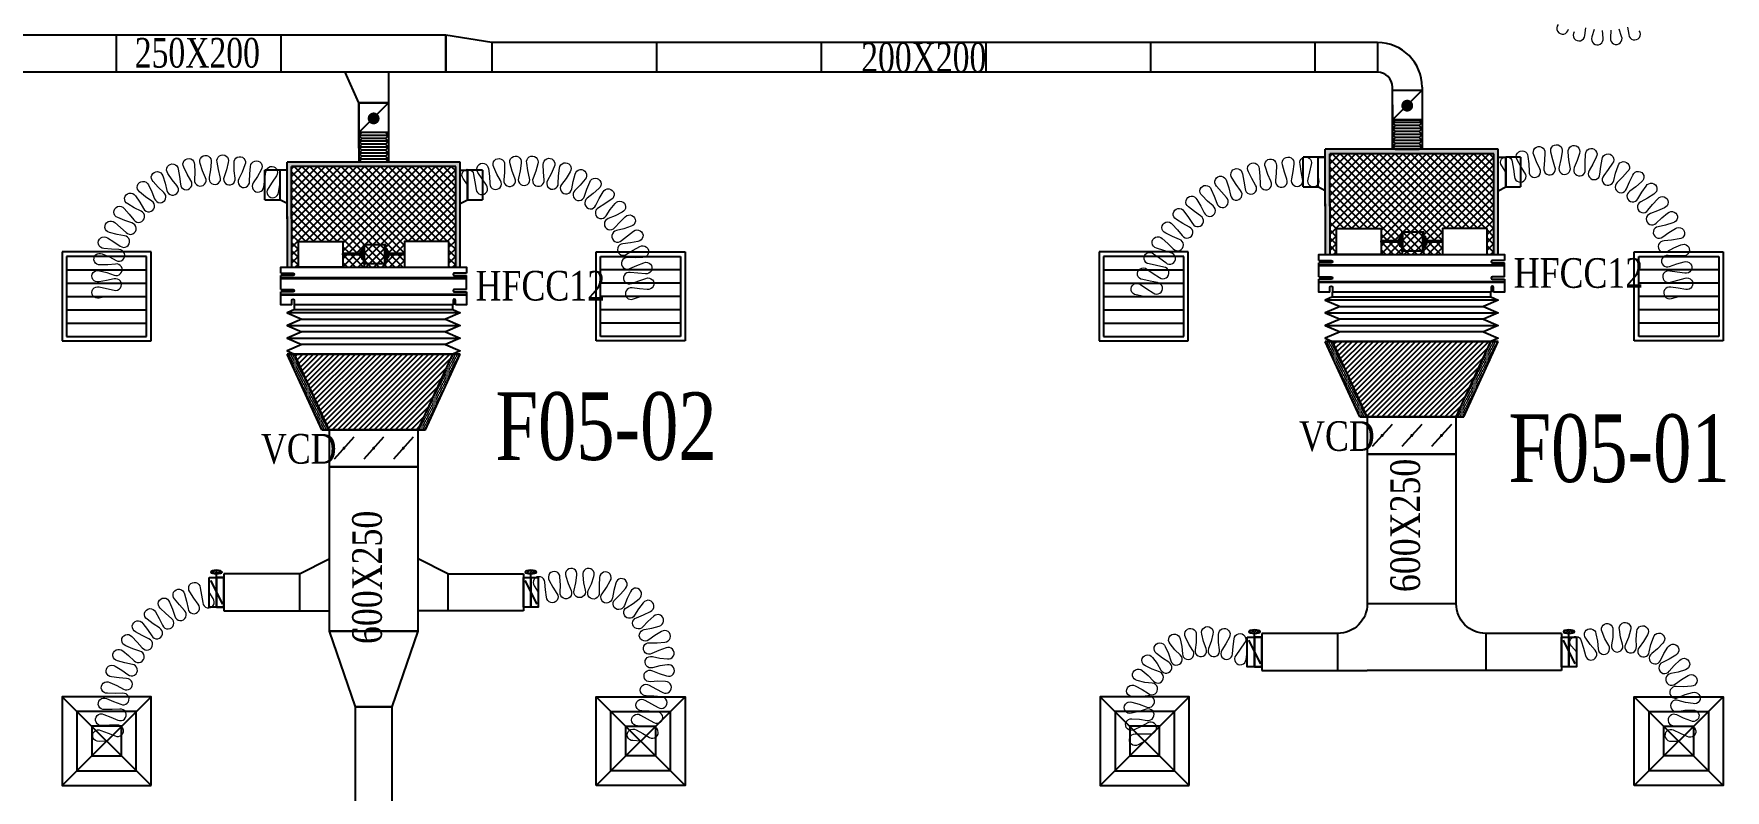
# Model space of a CAD drawing. Header units: metres. Extents: x 352651 to 1421851, y -87441 to -24441.
# Drawn here: x 755591 to 766995, y -72090 to -66988 of the extents above; entities that cross this region are included whole.
import ezdxf
from ezdxf.enums import TextEntityAlignment as Align

# ---------------------------------------------------------------- set-up
doc = ezdxf.new("R2010")
doc.units = ezdxf.units.M
doc.header["$LTSCALE"] = 300
doc.header["$MEASUREMENT"] = 0
for name, color, linetype in [('bat noi mem', 4, 'CONTINUOUS'), ('CUAGIO', 2, 'CONTINUOUS'), ('KT', 1, 'CONTINUOUS'), ('thiet bi', 11, 'CONTINUOUS')]:
    doc.layers.add(name, color=color, linetype=linetype)
doc.layers.add('noi mem', color=5, linetype='BATTING', lineweight=0)
doc.styles.add('PHU', font='vntimeh.shx', dxfattribs={"width": 0.8})
doc.styles.add('ROMANS', font='romans.shx', dxfattribs={"width": 0.75, "bigfont": 'romancvn.shx'})
doc.linetypes.add('BATTING', pattern='A,0.0001,-0.1,[134,ltypeshp.shx,S=0.1,R=0,X=-0.1,Y=0],-0.2,[134,ltypeshp.shx,S=0.1,R=180,X=0.1,Y=0],-0.1', length=0.4001)
pattern_1 = [(0, (296696.002, 216126.754), (6.25, -12.5), [0, -12.5])]
pattern_2 = [(0, (303695.673, 216212.526), (6.25, -12.5), [0, -12.5])]

# ---------------------------------------------------------------- blocks, each defined once
blk = doc.blocks.new('SAD')
at = {"layer": 'CUAGIO', "color": 8}
for p, q in [((-300, -300), (300, 300)), ((300, -300), (-300, 300))]:
    blk.add_line(p, q, dxfattribs=at)
at = {"layer": 'CUAGIO'}
blk.add_lwpolyline([(300, -300), (300, 300), (-300, 300), (-300, -300)], close=True, dxfattribs=at)
at = {"layer": 'CUAGIO', "color": 8}
for points in [[(200, -200), (200, 200), (-200, 200), (-200, -200)], [(100, -100), (100, 100), (-100, 100), (-100, -100)]]:
    blk.add_lwpolyline(points, close=True, dxfattribs=at)
blk = doc.blocks.new('SAG')
at = {"layer": 'CUAGIO'}
for p, q in [((-300, 300), (-300, -300)), ((300, 300), (-300, 300)), ((300, -300), (300, 300)), ((-300, -300), (300, -300))]:
    blk.add_line(p, q, dxfattribs=at)
at = {"layer": 'CUAGIO', "color": 8}
for p, q in [((-270, 270), (-270, -270)), ((270, 270), (-270, 270)), ((-180, -270), (-180, 270)), ((-90, -270), (-90, 270)), ((0, -270), (0, 270)), ((90, -270), (90, 270)), ((180, -270), (180, 270)), ((270, -270), (270, 270)), ((-270, -270), (270, -270))]:
    blk.add_line(p, q, dxfattribs=at)
blk = doc.blocks.new('1-van gio D200')
at = {"layer": 'CUAGIO'}
h = blk.add_hatch(dxfattribs=at)
h.set_pattern_fill('ANSI31', color=256, scale=100, style=0)
edge = h.paths.add_edge_path()
edge.add_ellipse((486127, -58494), major_axis=(-38.1, 0), ratio=0.310482, start_angle=0, end_angle=360, ccw=False)
for p, q in [((486127, -58257), (486127, -58494)), ((486167, -58437), (486087, -58277))]:
    blk.add_line(p, q, dxfattribs=at)
at = {"layer": 'CUAGIO', "const_width": 3}
for points in [[(486127, -58457), (486177, -58457), (486177, -58257), (486077, -58257), (486077, -58457), (486127, -58457)], [(486127, -58257), (486127, -58494)], [(486167, -58437), (486087, -58277)]]:
    blk.add_lwpolyline(points, dxfattribs=at)
at = {"layer": 'CUAGIO'}
blk.add_lwpolyline([(486177, -58457), (486077, -58457), (486077, -58257), (486177, -58257)], close=True, dxfattribs=at)
at = {"layer": 'CUAGIO', "const_width": 5.35}
blk.add_lwpolyline([(486131, -58357, -1), (486123, -58357, -1)], format="xyb", close=True, dxfattribs=at)
at = {"layer": 'CUAGIO', "extrusion": (0, 0, -1)}
blk.add_ellipse((486127, -58494), major_axis=(-38.1, 0), ratio=0.310482, start_param=-1.570796, end_param=4.712389, dxfattribs=at)
blk = doc.blocks.new('bac noi mem')
at = {"layer": 'bat noi mem'}
for p, q in [((493887, -64673), (493867, -64693)), ((494067, -64693), (493867, -64693)), ((493867, -64693), (493887, -64713)), ((493887, -64713), (493867, -64733)), ((494067, -64733), (493867, -64733)), ((493867, -64733), (493887, -64753)), ((493887, -64753), (493867, -64773)), ((494067, -64773), (493867, -64773)), ((493867, -64773), (493887, -64793)), ((494047, -64673), (493887, -64673)), ((494047, -64713), (493887, -64713)), ((494047, -64753), (493887, -64753)), ((494047, -64673), (494067, -64693)), ((494067, -64693), (494047, -64713)), ((494047, -64713), (494067, -64733)), ((494067, -64733), (494047, -64753)), ((494047, -64753), (494067, -64773)), ((494067, -64773), (494047, -64793)), ((493887, -64793), (493867, -64813)), ((494067, -64813), (493867, -64813)), ((493867, -64813), (493887, -64833)), ((493887, -64833), (493867, -64853)), ((494067, -64853), (493867, -64853)), ((493867, -64853), (493887, -64873)), ((494047, -64793), (493887, -64793)), ((494047, -64833), (493887, -64833)), ((494047, -64873), (493887, -64873)), ((494047, -64793), (494067, -64813)), ((494067, -64813), (494047, -64833)), ((494047, -64833), (494067, -64853)), ((494067, -64853), (494047, -64873))]:
    blk.add_line(p, q, dxfattribs=at)

msp = doc.modelspace()

# ---------------------------------------------------------------- hatches: boundary and pattern name
at = {"layer": 'CUAGIO'}
h = msp.add_hatch(dxfattribs=at)
h.set_pattern_fill('DOTS', color=256, scale=200, style=0)
h.set_pattern_definition([(0, (-77057.792, -7788.419), (6.25, -12.5), [0, -12.5])])
h.paths.add_polyline_path([(758466, -68562.9), (758436, -68562.9), (758436, -67882.9), (757329, -67882.9), (757329, -68235.6), (757329, -68562.9), (757299, -68562.9), (757299, -68220.6), (757299, -67852.9), (758466, -67852.9)])
h = msp.add_hatch(dxfattribs=at)
h.set_pattern_fill('DOTS', color=256, scale=200, style=0)
h.set_pattern_definition([(0, (-70058.12, -7702.647), (6.25, -12.5), [0, -12.5])])
h.paths.add_polyline_path([(765465.6, -68477.1), (765435.6, -68477.1), (765435.6, -67797.1), (764328.6, -67797.1), (764328.6, -68149.8), (764328.6, -68477.1), (764298.6, -68477.1), (764298.6, -68134.8), (764298.6, -67767.1), (765465.6, -67767.1)])
at = {"layer": 'CUAGIO', "ltscale": 1.5}
h = msp.add_hatch(dxfattribs=at)
h.set_pattern_fill('ANSI37', color=9, scale=300, angle=360, style=0)
h.set_pattern_definition([(45, (92999.672, 85.772), (-26.5165043, 26.5165043), []), (135, (92999.672, 85.772), (-26.5165043, -26.5165043), [])])
h.paths.add_polyline_path([(764328.6, -67797.1), (764328.6, -68149.8), (764328.6, -68477.1), (764374.7, -68477.1), (764374.7, -68302.1), (764674.7, -68302.1), (764674.7, -68385.1), (764794.3, -68385.1), (764794.3, -68369.4), (764804.9, -68369.4), (764804.9, -68409.8), (764794.3, -68409.8), (764794.3, -68394.2), (764674.7, -68394.2), (764674.7, -68477.1), (764818, -68477.1), (764818, -68455, -0.3246808), (764814.8, -68452.7, 0.7258824), (764821.2, -68452.7), (764821.2, -68450.5, -0.5097979), (764818, -68455), (764818, -68477.1), (765089.6, -68477.1), (765089.6, -68394.2), (764984.3, -68394.2), (764984.3, -68409.8), (764973.8, -68409.8), (764973.8, -68369.4), (764984.3, -68369.4), (764984.3, -68385.1), (765089.6, -68385.1), (765089.6, -68302.1), (765389.6, -68302.1), (765389.6, -68477.1), (765435.6, -68477.1), (765435.6, -67797.1)])
h.paths.add_polyline_path([(764957.4, -68326.6), (764957.4, -68452.7, 0.3246808), (764960.7, -68455, -0.5097977), (764957.4, -68450.5), (764957.4, -68328.7, -1.0000004), (764963.9, -68326.6, 0.7258824)], flags=16)
h = msp.add_hatch(dxfattribs=at)
h.set_pattern_fill('ANSI37', color=9, scale=300, angle=360, style=0)
h.set_pattern_definition([(45, (86000, 0), (-26.5165043, 26.5165043), []), (135, (86000, 0), (-26.5165043, -26.5165043), [])])
h.paths.add_polyline_path([(757329, -67882.9), (757329, -68235.6), (757329, -68562.9), (757375, -68562.9), (757375, -68387.9), (757675, -68387.9), (757675, -68470.8), (757794.7, -68470.8), (757794.7, -68455.2), (757805.2, -68455.2), (757805.2, -68495.6), (757794.7, -68495.6), (757794.7, -68479.9), (757675, -68479.9), (757675, -68562.9), (757818.3, -68562.9), (757818.3, -68540.8, -0.3246808), (757815.1, -68538.4, 0.7258824), (757821.6, -68538.4), (757821.6, -68536.3, -0.5097979), (757818.3, -68540.8), (757818.3, -68562.9), (758089.9, -68562.9), (758089.9, -68479.9), (757984.7, -68479.9), (757984.7, -68495.6), (757974.1, -68495.6), (757974.1, -68455.2), (757984.7, -68455.2), (757984.7, -68470.8), (758089.9, -68470.8), (758089.9, -68387.9), (758389.9, -68387.9), (758389.9, -68562.9), (758436, -68562.9), (758436, -67882.9)])
h.paths.add_polyline_path([(757957.8, -68412.3), (757957.8, -68538.4, 0.3246808), (757961, -68540.8, -0.5097977), (757957.8, -68536.3), (757957.8, -68414.4, -1.0000004), (757964.2, -68412.3, 0.7258824)], flags=16)
at = {"layer": 'CUAGIO'}
h = msp.add_hatch(dxfattribs=at)
h.set_pattern_fill('DOTS', color=256, scale=200, style=0)
h.set_pattern_definition(pattern_2)
h.paths.add_polyline_path([(764348.6, -69062.6), (764298.6, -69062.6), (764532.1, -69572.6), (764582.1, -69572.6)])
h = msp.add_hatch(dxfattribs=at)
h.set_pattern_fill('ANSI31', color=256, scale=200, style=0)
h.set_pattern_definition([(45, (-92358.12, -88159.012), (-17.6776695, 17.6776695), [])])
h.paths.add_polyline_path([(765182.1, -69572.6), (764582.1, -69572.6), (764348.6, -69062.6), (765415.6, -69062.6)])
h = msp.add_hatch(dxfattribs=at)
h.set_pattern_fill('DOTS', color=256, scale=200, style=0)
h.set_pattern_definition(pattern_2)
h.paths.add_polyline_path([(765182.1, -69572.6), (765232.1, -69572.6), (765465.6, -69062.6), (765415.6, -69062.6)])
h = msp.add_hatch(dxfattribs=at)
h.set_pattern_fill('DOTS', color=256, scale=200, style=0)
h.set_pattern_definition(pattern_1)
h.paths.add_polyline_path([(757349, -69148.4), (757299, -69148.4), (757532.5, -69658.4), (757582.5, -69658.4)])
h = msp.add_hatch(dxfattribs=at)
h.set_pattern_fill('ANSI31', color=256, scale=200, style=0)
h.set_pattern_definition([(45, (-92357.792, -88414.807), (-17.6776695, 17.6776695), [])])
h.paths.add_polyline_path([(758182.5, -69658.4), (757582.5, -69658.4), (757349, -69148.4), (758416, -69148.4)])
h = msp.add_hatch(dxfattribs=at)
h.set_pattern_fill('DOTS', color=256, scale=200, style=0)
h.set_pattern_definition(pattern_1)
h.paths.add_polyline_path([(758182.5, -69658.4), (758232.5, -69658.4), (758466, -69148.4), (758416, -69148.4)])

# ---------------------------------------------------------------- linework, layer by layer
at = {"layer": 'bat noi mem'}
for p, q in [((758466, -68869.8), (757299, -68869.8)), ((765465.6, -68784), (764298.6, -68784)), ((764298.6, -68869.8), (765465.6, -68869.8)), ((764398.6, -68826.9), (765365.6, -68826.9)), ((757299, -68955.5), (758466, -68955.5)), ((757399, -68912.7), (758366, -68912.7)), ((764298.6, -68955.5), (765465.6, -68955.5)), ((765365.6, -68912.6), (764398.6, -68912.6)), ((757299, -69041.2), (758466, -69041.2)), ((758366, -68998.4), (757399, -68998.4)), ((758366, -69084.1), (757399, -69084.1)), ((764348.6, -69062.6), (765415.6, -69062.6)), ((765415.6, -69062.6), (764348.6, -69062.6)), ((765365.6, -68998.3), (764398.6, -68998.3)), ((757349, -69148.4), (758416, -69148.4)), ((758416, -69148.4), (757349, -69148.4))]:
    msp.add_line(p, q, dxfattribs=at)
for points in [[(764348.6, -68762.6), (764298.6, -68784), (764398.6, -68826.9), (764298.6, -68869.8), (764398.6, -68912.6), (764298.6, -68955.5), (764398.6, -68998.3), (764298.6, -69041.2), (764348.6, -69062.6)], [(765415.6, -68762.6), (765465.6, -68784), (765365.6, -68826.9), (765465.6, -68869.8), (765365.6, -68912.6), (765465.6, -68955.5), (765365.6, -68998.3), (765465.6, -69041.2), (765415.6, -69062.6)], [(757349, -68848.4), (757299, -68869.8), (757399, -68912.7), (757299, -68955.5), (757399, -68998.4), (757299, -69041.2), (757399, -69084.1), (757299, -69127), (757349, -69148.4)], [(758416, -68848.4), (758466, -68869.8), (758366, -68912.7), (758466, -68955.5), (758366, -68998.4), (758466, -69041.2), (758366, -69084.1), (758466, -69127), (758416, -69148.4)]]:
    msp.add_lwpolyline(points, dxfattribs=at)
at = {"layer": 'CUAGIO'}
for p, q in [((758369.6, -66997.2), (753929.6, -66997.2)), ((758369.6, -66997.2), (758369.6, -67247.2)), ((758679.6, -67047.2), (758369.6, -66997.2)), ((764651.5, -67047.2), (758679.6, -67047.2)), ((758679.6, -67047.2), (758679.6, -67247.2)), ((759789.6, -67047.2), (759789.6, -67247.2)), ((760899.6, -67047.2), (760899.6, -67247.2)), ((762009.5, -67047.2), (762009.5, -67247.2)), ((763119.5, -67047.2), (763119.5, -67247.2)), ((764229.5, -67047.2), (764229.5, -67247.2)), ((764651.5, -67047.2), (764651.5, -67247.2)), ((764651.5, -67247.2), (753729.7, -67247.2)), ((764651.5, -67247.2), (756115.4, -67247.2)), ((757782.5, -67452.9), (757689.8, -67247.2)), ((757982.5, -67247.2), (757982.5, -67564.3)), ((764751.5, -67567.1), (764751.5, -67347.2)), ((764751.5, -67367.2), (764951.5, -67367.2)), ((764751.5, -67567.1), (764951.5, -67367.2)), ((764951.5, -67347.2), (764951.5, -67767.1)), ((757982.5, -67452.9), (757782.5, -67452.9)), ((757782.5, -67652.9), (757982.5, -67452.9)), ((757782.5, -67759.9), (757782.5, -67452.9)), ((757782.5, -67452.9), (757982.5, -67452.9)), ((757982.5, -67441.9), (757982.5, -67652.9)), ((757982.5, -67445.7), (757982.5, -67759.9)), ((764751.5, -67731.8), (764751.5, -67520.8)), ((764951.5, -67567.1), (764751.5, -67567.1)), ((764951.5, -67520.8), (764951.5, -67731.8)), ((757982.5, -67652.9), (757782.5, -67652.9)), ((757299, -68235.6), (757299, -67852.9)), ((764148.9, -68021), (764148.9, -67821)), ((764248.6, -67821), (764148.9, -67821)), ((764248.6, -67821), (764248.6, -68021)), ((764248.6, -67821), (764248.6, -68021)), ((764298.6, -68149.8), (764298.6, -67767.1)), ((764328.6, -68149.8), (764328.6, -67797.1)), ((765515.6, -68021), (765515.6, -67821)), ((765515.6, -67821), (765515.6, -68021)), ((765515.6, -68021), (765515.6, -67821)), ((765615.3, -67821), (765615.3, -68021)), ((757149.3, -68106.8), (757149.3, -67906.8)), ((757249, -67906.8), (757149.3, -67906.8)), ((757249, -67906.8), (757249, -68106.8)), ((757249, -67906.8), (757249, -68106.8)), ((757249, -67906.8), (757249, -68106.8)), ((757329, -68235.6), (757329, -67882.9)), ((758516, -68106.8), (758516, -67906.8)), ((758516, -67906.8), (758516, -68106.8)), ((758516, -68106.8), (758516, -67906.8)), ((758615.7, -67906.8), (758615.7, -68106.8)), ((765515.6, -68021), (765615.3, -68021)), ((758516, -68106.8), (758615.7, -68106.8)), ((764298.6, -68134.8), (764298.6, -68477.1)), ((764328.6, -68134.8), (764328.6, -68477.1)), ((757299, -68220.6), (757299, -68562.9)), ((757329, -68220.6), (757329, -68562.9)), ((765465.6, -69062.6), (764298.6, -69062.6)), ((764532.1, -69572.6), (764298.6, -69062.6)), ((764298.6, -69062.6), (765465.6, -69062.6)), ((764348.6, -69062.6), (765415.6, -69062.6)), ((765415.6, -69062.6), (764348.6, -69062.6)), ((764582.1, -69572.6), (764348.6, -69062.6)), ((765182.1, -69572.6), (765415.6, -69062.6)), ((765232.1, -69572.6), (765465.6, -69062.6)), ((758466, -69148.4), (757299, -69148.4)), ((757532.5, -69658.4), (757299, -69148.4)), ((757299, -69148.4), (758466, -69148.4)), ((757349, -69148.4), (758416, -69148.4)), ((758416, -69148.4), (757349, -69148.4)), ((757582.5, -69658.4), (757349, -69148.4)), ((758182.5, -69658.4), (758416, -69148.4)), ((758232.5, -69658.4), (758466, -69148.4)), ((757582.5, -69658.4), (757532.5, -69658.4)), ((757532.5, -69658.4), (758232.5, -69658.4)), ((757582.5, -69658.4), (757532.5, -69658.4)), ((758182.5, -69658.4), (758232.5, -69658.4)), ((758182.5, -69658.4), (758232.5, -69658.4)), ((764582.1, -69572.6), (764532.1, -69572.6)), ((764532.1, -69572.6), (765232.1, -69572.6)), ((764582.1, -69572.6), (764532.1, -69572.6)), ((764749.1, -69623.3), (764615.2, -69771.9)), ((764949.1, -69623.3), (764815.2, -69771.9)), ((765149.1, -69623.3), (765015.2, -69771.9)), ((765182.1, -69572.6), (765232.1, -69572.6)), ((765182.1, -69572.6), (765232.1, -69572.6)), ((757749.4, -69709.1), (757615.5, -69857.7)), ((757949.4, -69709.1), (757815.5, -69857.7)), ((758149.4, -69709.1), (758015.5, -69857.7)), ((765182.1, -69822.6), (764582.1, -69822.6)), ((758182.5, -69908.4), (757582.5, -69908.4)), ((757382.5, -70630.3), (757582.5, -70530.3)), ((758382.5, -70630.3), (758182.5, -70530.3)), ((757382.5, -70630.3), (756872.5, -70630.3)), ((756872.5, -70630.3), (756872.5, -70880.3)), ((757382.5, -70630.3), (757382.5, -70880.3)), ((758382.5, -70630.3), (758892.5, -70630.3)), ((758382.5, -70630.3), (758382.5, -70880.3)), ((758892.5, -70630.3), (758892.5, -70880.3)), ((756872.5, -70880.3), (757582.5, -70880.3)), ((758892.5, -70880.3), (758182.5, -70880.3)), ((765182.1, -70832.6), (764582.1, -70832.6)), ((763872.1, -71032.6), (763872.1, -71282.6)), ((764382.1, -71032.6), (764382.1, -71282.6)), ((765382.1, -71032.6), (765382.1, -71282.6)), ((765892.1, -71032.6), (765892.1, -71282.6)), ((763872.1, -71282.6), (764582.1, -71282.6)), ((765892.1, -71282.6), (764582.1, -71282.6))]:
    msp.add_line(p, q, dxfattribs=at)
at = {"layer": 'CUAGIO', "color": 2}
for p, q in [((756149.6, -67247.2), (756149.6, -66997.2)), ((757259.6, -67247.2), (757259.6, -66997.2)), ((758369.6, -67247.2), (758369.6, -66997.2)), ((757782.5, -67452.9), (757782.5, -67852.9)), ((757982.5, -67425.7), (757982.5, -67852.9)), ((764751.5, -67467.2), (764751.5, -67767.1)), ((764951.5, -67467.2), (764951.5, -67767.1)), ((758466, -67852.9), (757299, -67852.9)), ((758466, -68562.9), (758466, -67852.9)), ((765465.6, -67767.1), (764298.6, -67767.1)), ((765435.6, -67797.1), (764328.6, -67797.1)), ((765435.6, -68477.1), (765435.6, -67797.1)), ((765465.6, -68477.1), (765465.6, -67767.1)), ((758436, -67882.9), (757329, -67882.9)), ((758436, -68562.9), (758436, -67882.9))]:
    msp.add_line(p, q, dxfattribs=at)
at = {"layer": 'CUAGIO'}
for points, const_width in [([(764831.5, -67472.6, -1), (764871.5, -67472.6, -1)], 40), ([(757862.5, -67558.4, -1), (757902.5, -67558.4, -1)], 40), ([(757677.5, -69783.4, -1), (757687.5, -69783.4, -1)], 10), ([(757877.5, -69783.4, -1), (757887.5, -69783.4, -1)], 10), ([(758077.5, -69783.4, -1), (758087.5, -69783.4, -1)], 10), ([(764677.1, -69697.6, -1), (764687.1, -69697.6, -1)], 10), ([(764877.1, -69697.6, -1), (764887.1, -69697.6, -1)], 10), ([(765077.1, -69697.6, -1), (765087.1, -69697.6, -1)], 10)]:
    msp.add_lwpolyline(points, format="xyb", close=True, dxfattribs=dict(at, const_width=const_width))
for points in [[(764951.5, -67767.1), (764751.5, -67767.1), (764751.5, -67567.1), (764951.5, -67567.1)], [(757582.5, -69908.4), (758182.5, -69908.4), (758182.5, -69658.4), (757582.5, -69658.4)], [(764582.1, -69822.6), (765182.1, -69822.6), (765182.1, -69572.6), (764582.1, -69572.6)], [(756872.5, -70655.3), (756822.5, -70655.3), (756822.5, -70855.3), (756872.5, -70855.3)], [(758892.5, -70655.3), (758942.5, -70655.3), (758942.5, -70855.3), (758892.5, -70855.3)], [(758182.5, -71018.4), (757582.5, -71018.4), (757757.5, -71528.4), (758007.5, -71528.4)], [(763872.1, -71057.6), (763822.1, -71057.6), (763822.1, -71257.6), (763872.1, -71257.6)], [(765892.1, -71057.6), (765942.1, -71057.6), (765942.1, -71257.6), (765892.1, -71257.6)], [(757757.5, -71528.4), (757757.5, -72638.4), (758007.5, -72638.4), (758007.5, -71528.4)]]:
    msp.add_lwpolyline(points, close=True, dxfattribs=at)
for points in [[(764298.6, -67821), (764248.6, -67821)], [(764248.6, -67821), (764298.6, -67821)], [(765465.6, -67821), (765515.6, -67821)], [(765465.6, -67821), (765515.6, -67821)], [(765615.3, -67821), (765515.6, -67821)], [(757299, -67906.8), (757249, -67906.8)], [(758466, -67906.8), (758516, -67906.8)], [(758466, -67906.8), (758516, -67906.8)], [(758615.7, -67906.8), (758516, -67906.8)], [(764148.9, -68021), (764248.6, -68021)], [(764298.6, -68046.3), (764248.6, -68021)], [(765465.6, -68046.3), (765515.6, -68021)], [(757149.3, -68106.8), (757249, -68106.8)], [(757299, -68132), (757249, -68106.8)], [(758466, -68132), (758516, -68106.8)]]:
    msp.add_lwpolyline(points, dxfattribs=at)
at = {"layer": 'CUAGIO', "color": 2}
msp.add_lwpolyline([(765892.1, -71032.6), (765382.1, -71032.6, -0.4142136), (765182.1, -70832.6), (765182.1, -69822.6), (764582.1, -69822.6), (764582.1, -70832.6, -0.4142136), (764382.1, -71032.6), (763872.1, -71032.6)], format="xyb", dxfattribs=at)
msp.add_lwpolyline([(757582.5, -71018.4), (758182.5, -71018.4), (758182.5, -69908.4), (757582.5, -69908.4)], close=True, dxfattribs=at)
at = {"layer": 'CUAGIO'}
for radius in [300, 100]:
    msp.add_arc((764651.5, -67347.2), radius, 0, 90, dxfattribs=at)
at = {"layer": 'noi mem', "linetype": 'ByBlock', "ltscale": 1.5}
for points in [[(765869.5, -66925.7, 1.3333333), (765938.1, -66956)], [(765977.1, -66974.5, 1.3333333), (766048.2, -66998.4), (766055.8, -66947.3)], [(766111.3, -66959.2), (766097.3, -67008.9, 1.3333333), (766172, -67016.1), (766167.8, -66964.6)], [(766224.5, -66963.6), (766222.2, -67015.2, 1.3333333), (766296.5, -67005.3), (766280.8, -66956.1)], [(766335.8, -66942.3), (766345.2, -66993, 1.3333333), (766415.4, -66966.6)], [(765515.6, -67921), (765488.6, -67877.8, -1.3333333), (765558.8, -67851.4), (765567, -67901.7), (765575.1, -67952.1, 1.3333333), (765645.3, -67925.8), (765618.4, -67882.5), (765593.3, -67837.6, -1.3333333), (765664.7, -67814.5), (765670.6, -67865.7), (765672.7, -67916.1, 1.3333333), (765745.5, -67898.1), (765723.9, -67852.5), (765705.3, -67804.5, -1.3333333), (765779.2, -67791.6), (765777.9, -67843.1), (765773, -67893.4, 1.3333333), (765847.6, -67885.7), (765832.5, -67837.4), (765820.7, -67787.3, -1.3333333), (765895.7, -67784.8), (765887.3, -67835.6), (765875.4, -67884.7, 1.3333333), (765950.4, -67887.5), (765942.1, -67837.6), (765937.5, -67786.4, -1.3333333), (766012.1, -67794.3), (765996.7, -67843.5), (765978.1, -67890.5, 1.3333333), (766051.9, -67903.6), (766050.7, -67853.1), (766053.2, -67801.7, -1.3333333), (766126, -67819.9), (766103.9, -67866.4), (766079, -67910.4, 1.3333333), (766150.3, -67933.7), (766156.1, -67883.5), (766165.7, -67832.9, -1.3333333), (766235.2, -67861.1), (766206.9, -67904.1), (766176.1, -67944.2, 1.3333333), (766243.4, -67977.1), (766256.2, -67928.2), (766272.8, -67879.5, -1.3333333), (766337.7, -67917.1), (766303.6, -67955.7), (766267.6, -67991.1, 1.3333333), (766329.7, -68033.1), (766349.1, -67986.5), (766372.3, -67940.5, -1.3333333), (766431.3, -67986.8), (766392.3, -68020.3), (766351.6, -68050.3, 1.3333333), (766407.3, -68100.6), (766433, -68057.1), (766462.4, -68014.8, -1.3333333), (766514.4, -68068.8), (766471.1, -68096.6), (766426.6, -68120.6, 1.3333333), (766474.8, -68178.1), (766506.3, -68138.6), (766541.2, -68100.9, -1.3333333), (766585.3, -68161.6), (766538.5, -68183), (766491.1, -68200.7, 1.3333333), (766530.8, -68264.3), (766567.5, -68229.6), (766607.4, -68197.1, -1.3333333), (766642.5, -68263.3), (766593.2, -68278.1), (766543.9, -68289, 1.3333333), (766574.3, -68357.5), (766615.5, -68328.2), (766659.5, -68301.5, -1.3333333), (766685.1, -68372), (766634.2, -68379.8), (766583.8, -68383.7, 1.3333333), (766604.4, -68455.8), (766649.3, -68432.5), (766696.6, -68412.2, -1.3333333), (766712.1, -68485.6), (766660.6, -68486.2), (766610.2, -68483.1, 1.3333333), (766620.6, -68557.4), (766668.2, -68540.5), (766717.7, -68526.8, -1.3333333), (766723.2, -68601.6), (766672.3, -68595.2), (766621.8, -68588.2, 1.3333333), (766626.3, -68663.1), (766675.6, -68650), (766724.9, -68637, -1.3333333), (766729.4, -68711.8), (766678.9, -68704.8), (766628.3, -68697.7, 1.3333333), (766632.8, -68772.6), (766682.1, -68759.6)], [(756082.1, -68759.6), (756032.1, -68770.3, -1.3333333), (756032.1, -68695.3), (756082.1, -68706), (756132.1, -68716.8, 1.3333333), (756132.2, -68641.8), (756082.2, -68652.4), (756031.3, -68660.9, -1.3333333), (756034.6, -68586), (756084.6, -68598.9), (756132.5, -68615.3, 1.3333333), (756141.2, -68540.8), (756090.8, -68545.8), (756039.2, -68546.9, -1.3333333), (756053.1, -68473.2), (756100.7, -68493.1), (756145.9, -68516.1, 1.3333333), (756165, -68443.6), (756114.3, -68441.3), (756063.1, -68435.2, -1.3333333), (756087.3, -68364.2), (756131.6, -68390.7), (756173.1, -68419.8, 1.3333333), (756202.2, -68350.7), (756152.4, -68341.3), (756102.6, -68328, -1.3333333), (756136.5, -68261.1), (756176.7, -68293.6), (756213.6, -68328.3, 1.3333333), (756252.2, -68264), (756204.2, -68247.7), (756156.8, -68227.5, -1.3333333), (756199.8, -68166.1), (756235, -68203.8), (756266.7, -68243.4, 1.3333333), (756314, -68185.2), (756268.8, -68162.3), (756224.6, -68135.6, -1.3333333), (756276, -68080.9), (756305.4, -68123.2), (756331.2, -68166.9, 1.3333333), (756386.2, -68116), (756344.7, -68086.9), (756304.8, -68054.2, -1.3333333), (756363.4, -68007.3), (756386.5, -68053.4), (756405.9, -68100.2, 1.3333333), (756467.6, -68057.6), (756430.6, -68022.9), (756395.7, -67985, -1.3333333), (756460.3, -67946.8), (756476.7, -67995.7), (756489.2, -68044.8, 1.3333333), (756556.3, -68011.3), (756524.6, -67971.8), (756495.4, -67929.2, -1.3333333), (756564.7, -67900.6), (756574.1, -67951.3), (756579.6, -68001.7, 1.3333333), (756650.7, -67978), (756624.9, -67934.4), (756602, -67888.2, -1.3333333), (756674.7, -67869.6), (756676.8, -67921.2), (756675.1, -67971.8, 1.3333333), (756748.9, -67958.4), (756729.5, -67911.6), (756713.4, -67862.6, -1.3333333), (756787.9, -67854.5), (756782.7, -67905.8), (756773.9, -67955.7, 1.3333333), (756848.8, -67952.9), (756836.2, -67903.8), (756827.2, -67853, -1.3333333), (756902.2, -67855.5), (756889.8, -67905.6), (756874, -67953.7, 1.3333333), (756948.5, -67961.5), (756943, -67911.2), (756941.3, -67859.6, -1.3333333), (757015.1, -67872.6), (756995.8, -67920.5), (756973.3, -67965.9, 1.3333333), (757046, -67984.2), (757047.7, -67933.5), (757053.2, -67882.2, -1.3333333), (757124.5, -67905.6), (757098.6, -67950.2), (757071, -67993.2, 1.3333333), (757141.2, -68019.6), (757148.7, -67969), (757156.3, -67918.5, -1.3333333), (757226.5, -67944.9), (757198.8, -67987.9), (757171.2, -68030.9, 1.3333333), (757241.4, -68057.4), (757249, -68006.8)], [(758516, -68006.8), (758486.6, -67964.8, -1.3333333), (758555.9, -67936.2), (758564.7, -67986.7), (758573.5, -68037.2, 1.3333333), (758642.8, -68008.6), (758613.4, -67966.6), (758585.7, -67923, -1.3333333), (758656.1, -67897.3), (758662.9, -67948.5), (758666, -67999.2, 1.3333333), (758738, -67978.4), (758713.6, -67933.9), (758692, -67886.9, -1.3333333), (758765.4, -67871.1), (758765.1, -67922.8), (758761.1, -67973.4, 1.3333333), (758835.4, -67962.7), (758817.3, -67915.3), (758802.4, -67865.8, -1.3333333), (758877.2, -67860.2), (758869.8, -67911.3), (758859, -67960.9, 1.3333333), (758934, -67960.5), (758922.5, -67911), (758914.6, -67860, -1.3333333), (758989.4, -67864.7), (758975.1, -67914.3), (758957.6, -67962, 1.3333333), (759031.9, -67971.9), (759027.4, -67921.3), (759026.5, -67869.6, -1.3333333), (759100, -67884.6), (759079, -67931.8), (759055.1, -67976.6, 1.3333333), (759127.4, -67996.5), (759129.8, -67945.8), (759136.1, -67894.5, -1.3333333), (759206.8, -67919.4), (759179.5, -67963.3), (759149.7, -68004.4, 1.3333333), (759218.6, -68034.1), (759227.9, -67984.2), (759241.1, -67934.2, -1.3333333), (759307.8, -67968.6), (759274.8, -68008.3), (759239.6, -68044.9, 1.3333333), (759303.7, -68083.8), (759319.9, -68035.6), (759339.8, -67988, -1.3333333), (759401.1, -68031.2), (759362.9, -68066), (759323, -68097.4, 1.3333333), (759381.2, -68144.7), (759403.8, -68099.2), (759430.1, -68054.8, -1.3333333), (759484.9, -68105.9), (759442.4, -68135.2), (759398.5, -68160.9, 1.3333333), (759449.7, -68215.7), (759478.3, -68173.7), (759510.5, -68133.3, -1.3333333), (759557.7, -68191.5), (759511.5, -68214.7), (759464.6, -68234.1, 1.3333333), (759507.7, -68295.4), (759541.9, -68257.8), (759579.2, -68222.1, -1.3333333), (759618.1, -68286.3), (759569.1, -68302.9), (759520, -68315.6, 1.3333333), (759554.3, -68382.3), (759593.3, -68349.7), (759635.2, -68319.5, -1.3333333), (759664.8, -68388.4), (759614.1, -68398.1), (759563.7, -68404, 1.3333333), (759588.5, -68474.8), (759631.6, -68447.9), (759677.2, -68423.7, -1.3333333), (759697.2, -68496), (759645.6, -68498.7), (759594.8, -68497.6, 1.3333333), (759609.7, -68571.1), (759656, -68550.3), (759704.4, -68532.5, -1.3333333), (759714.5, -68606.8), (759663.1, -68602.6), (759612.2, -68597.5, 1.3333333), (759621.2, -68672), (759669.5, -68654.9), (759717.8, -68637.8, -1.3333333), (759726.8, -68712.3), (759675.8, -68707.2), (759624.8, -68702.2, 1.3333333), (759633.8, -68776.6), (759682.1, -68759.6)], [(763074.6, -68759.6), (763024.8, -68749.1, -1.3333333), (763053.5, -68679.8), (763096.1, -68707.6), (763138.7, -68735.4, 1.3333333), (763167.3, -68666.1), (763117.6, -68655.7), (763067.8, -68645.3, -1.3333333), (763096.4, -68575.9), (763139, -68603.7), (763181.6, -68631.5, 1.3333333), (763210.3, -68562.2), (763160.5, -68551.8), (763110.7, -68539.7, -1.3333333), (763141.4, -68471.3), (763183.5, -68500.5), (763223.3, -68531.6, 1.3333333), (763257.7, -68465), (763209.3, -68450.6), (763161.1, -68433.2, -1.3333333), (763199.1, -68368.5), (763237.8, -68402.1), (763274, -68437.4, 1.3333333), (763315.4, -68374.9), (763268.9, -68355.3), (763222.8, -68332.7, -1.3333333), (763267.6, -68272.6), (763302.4, -68310.2), (763334.5, -68349.2, 1.3333333), (763382.6, -68291.6), (763338.4, -68267), (763295.1, -68239.6, -1.3333333), (763346.2, -68184.7), (763376.7, -68225.9), (763404.4, -68268.1, 1.3333333), (763458.3, -68216), (763417.1, -68186.8), (763377.1, -68154.9, -1.3333333), (763433.8, -68105.8), (763459.7, -68150.1), (763482.6, -68195.1, 1.3333333), (763541.9, -68149.2), (763504.1, -68115.7), (763467.8, -68079.6, -1.3333333), (763529.5, -68037), (763550.4, -68083.8), (763568.3, -68131, 1.3333333), (763632.2, -68091.9), (763598.3, -68054.4), (763566.1, -68014.6, -1.3333333), (763632.1, -67978.9), (763647.8, -68027.7), (763660.4, -68076.6, 1.3333333), (763728.3, -68044.7), (763698.6, -68003.8), (763670.9, -67960.6, -1.3333333), (763740.4, -67932.4), (763750.7, -67982.6), (763758, -68032.6, 1.3333333), (763828.9, -68008.2), (763803.8, -67964.3), (763781, -67918.4, -1.3333333), (763853.2, -67897.9), (763857.9, -67949), (763859.7, -67999.4, 1.3333333), (763932.8, -67982.9), (763912.7, -67936.6), (763895, -67888.5, -1.3333333), (763969, -67875.9), (763968.1, -67927.2), (763964.4, -67977.5, 1.3333333), (764038.9, -67969), (764024, -67920.8), (764011.6, -67871.1, -1.3333333), (764086.5, -67866.6), (764080.1, -67917.5), (764070.9, -67967.1, 1.3333333), (764145.9, -67966.8), (764136.3, -67917.2), (764128.6, -67866.9, -1.3333333), (764203.5, -67869.4), (764192.5, -67919.1), (764181.3, -67968.7, 1.3333333), (764256.3, -67971.3), (764248.6, -67921)], [(756082.1, -71759.6), (756031.1, -71761, -1.3333333), (756044.2, -71687.1), (756091.6, -71706), (756139.1, -71724.8, 1.3333333), (756152.1, -71650.9), (756101.1, -71652.3), (756050.1, -71653.8, -1.3333333), (756063.1, -71579.9), (756110.6, -71598.7), (756158, -71617.6, 1.3333333), (756171.1, -71543.7), (756120.1, -71545.1), (756069.1, -71546.5, -1.3333333), (756082.1, -71472.7), (756129.6, -71491.5), (756177, -71510.4, 1.3333333), (756190.1, -71436.6), (756139.1, -71437.9), (756087.7, -71437, -1.3333333), (756103.9, -71363.8), (756150.9, -71384.8), (756195.7, -71408.4, 1.3333333), (756216.5, -71336.4), (756166.1, -71332.5), (756115.1, -71325.1, -1.3333333), (756140.5, -71254.5), (756184.4, -71281.3), (756225.9, -71310.3, 1.3333333), (756255.6, -71241.5), (756206, -71231.3), (756156.4, -71217.6, -1.3333333), (756190.4, -71150.7), (756230.7, -71182.8), (756268.2, -71216.8, 1.3333333), (756306.3, -71152.2), (756258.4, -71135.9), (756210.9, -71116.1, -1.3333333), (756253, -71054), (756288.9, -71090.8), (756321.8, -71129.3, 1.3333333), (756367.8, -71070), (756322.3, -71047.8), (756277.6, -71022.2, -1.3333333), (756327.2, -70965.9), (756358.2, -71006.9), (756386, -71049.3, 1.3333333), (756439.1, -70996.2), (756396.7, -70968.4), (756355.6, -70937.4, -1.3333333), (756411.9, -70887.8), (756437.5, -70932.4), (756459.8, -70977.9, 1.3333333), (756519, -70931.9), (756480.5, -70899), (756443.7, -70863.1, -1.3333333), (756505.7, -70820.9), (756525.5, -70868.4), (756541.9, -70916.3, 1.3333333), (756606.5, -70878.1), (756572.4, -70840.7), (756540.3, -70800.4, -1.3333333), (756607.1, -70766.4), (756620.9, -70816), (756631.1, -70865.6, 1.3333333), (756700, -70835.8), (756670.8, -70794.4), (756643.3, -70751.4, -1.3333333), (756713.3, -70724.4), (756721.6, -70774.8), (756730, -70825.1, 1.3333333), (756800, -70798.2), (756772.5, -70755.3)], [(759682.1, -71759.6), (759631, -71756.3, -1.3333333), (759652.1, -71684.3), (759696.9, -71709.1), (759741.7, -71734, 1.3333333), (759762.8, -71662), (759711.7, -71658.7), (759660.5, -71655.5, -1.3333333), (759681.6, -71583.5), (759726.5, -71608.3), (759771.3, -71633.2, 1.3333333), (759792.4, -71561.2), (759741.2, -71557.9), (759690.1, -71554.6, -1.3333333), (759711.2, -71482.6), (759756, -71507.5), (759800.8, -71532.3, 1.3333333), (759821.9, -71460.3), (759770.8, -71457.1), (759719.6, -71453.8, -1.3333333), (759740.7, -71381.8), (759785.6, -71406.7), (759831.4, -71430.7, 1.3333333), (759850.9, -71358.3), (759799.3, -71355.9), (759748.7, -71358.5, -1.3333333), (759761.6, -71284.6), (759808.3, -71304.2), (759857.9, -71319.3, 1.3333333), (759863.7, -71244.5), (759812.3, -71251.8), (759763.2, -71264.1, -1.3333333), (759761.7, -71189.1), (759811.3, -71199.3), (759862.9, -71204.6, 1.3333333), (759854.2, -71130.1), (759805.2, -71147.2), (759759.3, -71168.6, -1.3333333), (759743.5, -71095.3), (759794.1, -71095.8), (759845.8, -71091.2, 1.3333333), (759823, -71019.7), (759778.1, -71045.8), (759737.2, -71075.6, -1.3333333), (759707.6, -71006.7), (759757.4, -70997.6), (759807.2, -70983.1, 1.3333333), (759771.2, -70917.3), (759732.2, -70951.5), (759697.7, -70988.6, -1.3333333), (759655.5, -70926.6), (759702.6, -70908.1), (759748.7, -70884.3, 1.3333333), (759700.7, -70826.7), (759669, -70867.8), (759642.3, -70910.8, -1.3333333), (759588.9, -70858), (759631.7, -70830.8), (759672.4, -70798.7, 1.3333333), (759614.2, -70751.3), (759590.9, -70797.7), (759572.9, -70845, -1.3333333), (759510.5, -70803.4), (759547.2, -70768.6), (759581, -70729.2, 1.3333333), (759514.8, -70693.9), (759500.9, -70743.8), (759492.3, -70793.7, -1.3333333), (759423.1, -70764.9), (759452.4, -70723.6), (759478, -70678.5, 1.3333333), (759406.3, -70656.5), (759402.2, -70708.2), (759403.3, -70758.8, -1.3333333), (759329.9, -70743.8), (759350.8, -70697.7), (759367.3, -70648.5, 1.3333333), (759292.7, -70640.7), (759298.5, -70692.2), (759309.3, -70741.7, -1.3333333), (759234.3, -70741), (759246, -70691.7), (759252.8, -70640.3, 1.3333333), (759178.1, -70646.9), (759193.7, -70696.3), (759213.8, -70742.8, -1.3333333), (759140.1, -70756.5), (759142.1, -70705.9), (759138.9, -70654.2, 1.3333333), (759066.8, -70674.9), (759091.6, -70720.5), (759118.8, -70763.9, -1.3333333), (759048, -70788.7), (759042, -70737.8), (759036.1, -70687, 1.3333333), (758965.3, -70711.8), (758992.5, -70755.3)], [(763082.1, -71759.6), (763036.7, -71783.6, -1.3333333), (763018.1, -71711), (763069.6, -71710.3), (763121, -71709.7, 1.3333333), (763102.5, -71637), (763057, -71661.1), (763009.6, -71682.7, -1.3333333), (762995.3, -71609), (763047.4, -71611.3), (763097.5, -71619.3, 1.3333333), (763091.4, -71544.6), (763043.3, -71560.7), (762992.2, -71571.3, -1.3333333), (762994.4, -71496.3), (763044.7, -71509.9), (763091.9, -71528.7, 1.3333333), (763102.3, -71454.5), (763051.8, -71459.6), (762999.6, -71458.9, -1.3333333), (763018.1, -71386.2), (763064.3, -71410.4), (763106.2, -71439.1, 1.3333333), (763132.5, -71368.9), (763082.1, -71362.9), (763031.4, -71350.8, -1.3333333), (763065.3, -71283.9), (763105, -71317.6), (763139.7, -71354.7, 1.3333333), (763180.7, -71291.9), (763132.8, -71275.1), (763086, -71252.2, -1.3333333), (763133.7, -71194.3), (763165.1, -71235.9), (763190.8, -71279.7, 1.3333333), (763244.6, -71227.4), (763201.5, -71200.5), (763160.8, -71168, -1.3333333), (763220, -71121.9), (763241.6, -71169.3), (763257.1, -71217.7, 1.3333333), (763321, -71178.3), (763284.8, -71142.7), (763252.2, -71102, -1.3333333), (763320, -71070), (763330.7, -71121), (763335.3, -71171.6, 1.3333333), (763406.2, -71147.2), (763378.7, -71104.5), (763355.7, -71057.7, -1.3333333), (763428.9, -71041.2), (763428.2, -71093.3), (763421.7, -71143.7, 1.3333333), (763496.2, -71135.3), (763478.7, -71087.7), (763466.5, -71037, -1.3333333), (763541.5, -71036.9), (763529.5, -71087.6), (763512.1, -71135.3, 1.3333333), (763586.6, -71143.4), (763579.9, -71093.1), (763579.1, -71041, -1.3333333), (763652.3, -71057.3), (763629.5, -71104.1), (763602.1, -71146.9, 1.3333333), (763673.1, -71171.1), (763677.6, -71120.5), (763684.6, -71069.5, -1.3333333), (763754.4, -71096.9), (763724.9, -71139), (763695.3, -71181.2, 1.3333333), (763765.1, -71208.6), (763772.1, -71157.6)], [(765992.1, -71157.6), (765958.8, -71118.8, -1.3333333), (766024.8, -71083.2), (766038.9, -71132.4), (766052.9, -71181.6, 1.3333333), (766118.9, -71146.1), (766085.6, -71107.3), (766054.9, -71065.4, -1.3333333), (766123.4, -71034.8), (766134.1, -71085.7), (766138.1, -71135.9, 1.3333333), (766209.7, -71113.9), (766184.8, -71070.1), (766165, -71022, -1.3333333), (766238.8, -71008.8), (766237, -71060.7), (766228.8, -71110.4, 1.3333333), (766303.7, -71106.2), (766290, -71057.7), (766282.3, -71006.3, -1.3333333), (766357.1, -71011.1), (766342.9, -71061.1), (766323.1, -71107.4, 1.3333333), (766396.8, -71121.2), (766395.1, -71070.8), (766399.9, -71019.1, -1.3333333), (766471.4, -71041.6), (766445.6, -71086.8), (766415.3, -71127, 1.3333333), (766483.6, -71158), (766493.9, -71108.7), (766511, -71059.6, -1.3333333), (766575.1, -71098.6), (766539.2, -71136.3), (766500.2, -71168.1, 1.3333333), (766559, -71214.6), (766580.9, -71169.2), (766609.2, -71125.6, -1.3333333), (766662.1, -71178.8), (766618.3, -71206.8), (766572.7, -71228.4, 1.3333333), (766618.7, -71287.6), (766650.8, -71248.7), (766688.8, -71213.2, -1.3333333), (766727.3, -71277.5), (766678.1, -71294.2), (766628.7, -71304.2, 1.3333333), (766659.2, -71372.7), (766699.7, -71342.7), (766745, -71317.2, -1.3333333), (766767.1, -71388.9), (766715.3, -71393.4), (766664.9, -71391.3, 1.3333333), (766678.2, -71465.1), (766724.7, -71445.6), (766774.8, -71431.8, -1.3333333), (766779, -71506.6), (766727.7, -71498.6), (766679.3, -71484.4, 1.3333333), (766674.5, -71559.3), (766724.3, -71551.5), (766776.1, -71549.7, -1.3333333), (766762.7, -71623.5), (766714.8, -71603.7), (766668.2, -71582.7, 1.3333333), (766652.8, -71656.1), (766703.9, -71655.7), (766755.1, -71655.2, -1.3333333), (766739.7, -71728.6), (766693, -71707.6), (766646.4, -71686.6, 1.3333333), (766631, -71760), (766682.1, -71759.6)]]:
    msp.add_lwpolyline(points, format="xyb", dxfattribs=at)
at = {"layer": 'thiet bi'}
for p, q in [((757821.6, -68538.4), (757821.6, -68412.3)), ((757957.8, -68538.4), (757957.8, -68412.3)), ((764794.3, -68385.1), (764674.7, -68385.1)), ((764674.7, -68394.2), (764674.7, -68385.1)), ((764794.3, -68394.2), (764674.7, -68394.2)), ((764794.3, -68409.8), (764794.3, -68369.4)), ((764804.9, -68369.4), (764794.3, -68369.4)), ((764804.9, -68409.8), (764794.3, -68409.8)), ((764804.9, -68425.6), (764804.9, -68353.6)), ((764814.8, -68353.6), (764804.9, -68353.6)), ((764821.2, -68452.7), (764821.2, -68326.6)), ((764957.4, -68452.7), (764957.4, -68326.6)), ((764963.9, -68353.6), (764973.8, -68353.6)), ((764973.8, -68425.6), (764973.8, -68353.6)), ((764973.8, -68369.4), (764984.3, -68369.4)), ((764973.8, -68409.8), (764984.3, -68409.8)), ((764984.3, -68409.8), (764984.3, -68369.4)), ((765089.6, -68385.1), (764984.3, -68385.1)), ((765089.6, -68394.2), (764984.3, -68394.2)), ((757794.7, -68470.8), (757675, -68470.8)), ((757675, -68479.9), (757675, -68470.8)), ((757794.7, -68479.9), (757675, -68479.9)), ((757794.7, -68495.6), (757794.7, -68455.2)), ((757805.2, -68455.2), (757794.7, -68455.2)), ((757805.2, -68495.6), (757794.7, -68495.6)), ((757805.2, -68511.4), (757805.2, -68439.4)), ((757815.1, -68439.4), (757805.2, -68439.4)), ((757815.1, -68511.4), (757805.2, -68511.4)), ((757964.2, -68439.4), (757974.1, -68439.4)), ((757964.2, -68511.4), (757974.1, -68511.4)), ((757974.1, -68511.4), (757974.1, -68439.4)), ((757974.1, -68455.2), (757984.7, -68455.2)), ((757974.1, -68495.6), (757984.7, -68495.6)), ((757984.7, -68495.6), (757984.7, -68455.2)), ((758089.9, -68470.8), (757984.7, -68470.8)), ((758089.9, -68479.9), (757984.7, -68479.9)), ((764814.8, -68425.6), (764804.9, -68425.6)), ((764818, -68455), (764818, -68477.1)), ((764960.7, -68455), (764960.7, -68477.1)), ((764963.9, -68425.6), (764973.8, -68425.6)), ((758508, -68634.9), (757257, -68634.9)), ((758508, -68639.9), (757257, -68639.9)), ((757818.3, -68540.8), (757818.3, -68562.9)), ((757961, -68540.8), (757961, -68562.9)), ((765507.6, -68549.1), (764256.6, -68549.1)), ((765507.6, -68554.1), (764256.6, -68554.1)), ((758508, -68745.9), (757257, -68745.9)), ((758508, -68750.9), (757257, -68750.9)), ((765507.6, -68660.1), (764256.6, -68660.1)), ((765507.6, -68665.1), (764256.6, -68665.1)), ((764348.6, -68762.6), (764348.6, -68731.1)), ((764348.6, -68762.6), (765415.6, -68762.6)), ((765415.6, -68762.6), (765415.6, -68731.1)), ((757349, -68848.4), (757349, -68816.9)), ((757349, -68848.4), (758416, -68848.4)), ((758416, -68848.4), (758416, -68816.9))]:
    msp.add_line(p, q, dxfattribs=at)
for points in [[(764374.7, -68302.1), (764674.7, -68302.1), (764674.7, -68477.1), (764374.7, -68477.1)], [(765389.6, -68302.1), (765089.6, -68302.1), (765089.6, -68477.1), (765389.6, -68477.1)], [(757375, -68387.9), (757675, -68387.9), (757675, -68562.9), (757375, -68562.9)], [(757964.2, -68412.3), (757815.1, -68412.3), (757815.1, -68538.4), (757964.2, -68538.4)], [(758389.9, -68387.9), (758089.9, -68387.9), (758089.9, -68562.9), (758389.9, -68562.9)], [(764963.9, -68326.6), (764814.8, -68326.6), (764814.8, -68452.7), (764963.9, -68452.7)]]:
    msp.add_lwpolyline(points, close=True, dxfattribs=at)
for points in [[(764256.6, -68516.6), (764256.6, -68477.1), (765507.6, -68477.1), (765507.6, -68516.6)], [(764256.6, -68627.6), (764256.6, -68532.6)], [(765507.6, -68627.6), (765507.6, -68532.6)], [(757257, -68602.4), (757257, -68562.9), (758508, -68562.9), (758508, -68602.4)], [(757257, -68713.4), (757257, -68618.4)], [(758508, -68713.4), (758508, -68618.4)], [(764330.6, -68731.1), (764256.6, -68731.1), (764256.6, -68643.6)], [(765507.6, -68643.6), (765507.6, -68731.1), (765433.6, -68731.1)], [(757331, -68816.9), (757257, -68816.9), (757257, -68729.4)], [(758508, -68729.4), (758508, -68816.9), (758434, -68816.9)], [(765417.6, -68731.1), (764346.6, -68731.1)], [(758418, -68816.9), (757347, -68816.9)]]:
    msp.add_lwpolyline(points, dxfattribs=at)
for points in [[(764256.6, -68516.6), (764338.6, -68516.6, -1), (764338.6, -68532.6), (764256.6, -68532.6)], [(765507.6, -68516.6), (765425.6, -68516.6, 1), (765425.6, -68532.6), (765507.6, -68532.6)], [(757257, -68602.4), (757339, -68602.4, -1), (757339, -68618.4), (757257, -68618.4)], [(758508, -68602.4), (758426, -68602.4, 1), (758426, -68618.4), (758508, -68618.4)], [(764256.6, -68627.6), (764338.6, -68627.6, -1), (764338.6, -68643.6), (764256.6, -68643.6)], [(765507.6, -68627.6), (765425.6, -68627.6, 1), (765425.6, -68643.6), (765507.6, -68643.6)], [(757257, -68713.4), (757339, -68713.4, -1), (757339, -68729.4), (757257, -68729.4)], [(758508, -68713.4), (758426, -68713.4, 1), (758426, -68729.4), (758508, -68729.4)], [(764330.6, -68731.1), (764330.6, -68699.1, -1), (764346.6, -68699.1), (764346.6, -68731.1)], [(765433.6, -68731.1), (765433.6, -68699.1, 1), (765417.6, -68699.1), (765417.6, -68731.1)], [(757331, -68816.9), (757331, -68784.9, -1), (757347, -68784.9), (757347, -68816.9)], [(758434, -68816.9), (758434, -68784.9, 1), (758418, -68784.9), (758418, -68816.9)]]:
    msp.add_lwpolyline(points, format="xyb", dxfattribs=at)
for centre, start, end in [((757818.3, -68413.4), 18.04953, 161.95047), ((757961, -68413.4), 18.04953, 161.95047), ((764818, -68327.6), 18.04953, 161.95047), ((764960.7, -68327.6), 18.04953, 161.95047), ((764818, -68451.6), 198.04953, 341.95047), ((764960.7, -68451.6), 198.04953, 341.95047), ((757818.3, -68537.4), 198.04953, 341.95047), ((757961, -68537.4), 198.04953, 341.95047)]:
    msp.add_arc(centre, 3.41, start, end, dxfattribs=at)

# ---------------------------------------------------------------- block references
at = {"layer": 'CUAGIO'}
for name, p in [('bac noi mem', (270884.8, -2894.2)), ('bac noi mem', (263915.8, -2979.9)), ('SAD', (756082.1, -71759.6)), ('SAD', (763082.1, -71759.6))]:
    msp.add_blockref(name, p, dxfattribs=at)
for name, p, rotation in [('SAG', (756082.1, -68759.6), 270), ('SAG', (763074.6, -68759.6), 270), ('1-van gio D200', (1242949.5, -129112.6), 180), ('1-van gio D200', (1245069.5, -129112.6), 180), ('1-van gio D200', (1249949.2, -129515), 180), ('1-van gio D200', (1252069.2, -129515), 180)]:
    msp.add_blockref(name, p, dxfattribs=dict(at, rotation=rotation))
at = {"layer": 'CUAGIO', "xscale": -1, "rotation": 90}
for p in [(759682.1, -68759.6), (766682.1, -68759.6)]:
    msp.add_blockref('SAG', p, dxfattribs=at)
at = {"layer": 'CUAGIO', "xscale": -1}
for p in [(759682.1, -71759.6), (766682.1, -71759.6)]:
    msp.add_blockref('SAD', p, dxfattribs=at)

# ---------------------------------------------------------------- texts
at = {"layer": 'CUAGIO', "color": 2, "style": 'PHU', "width": 0.75}
for s, p in [('250X200', (756693.9, -67215.7)), ('200X200', (761591.8, -67247.2))]:
    msp.add_text(s, height=200, dxfattribs=at).set_placement(p, align=Align.CENTER)
at = {"layer": 'CUAGIO', "color": 2, "char_height": 200, "attachment_point": 7, "style": 'PHU'}
for s, insert, width in [('hfcc12', (765569.7, -68704.2), 911.262), ('hfcc12', (758570, -68790), 911.262), ('VCD', (764122.4, -69806), 439.881), ('VCD', (757122.8, -69891.8), 439.881)]:
    msp.add_mtext(s, dxfattribs=dict(at, insert=insert, width=width))
at = {"layer": 'CUAGIO', "color": 2, "char_height": 200, "width": 1155.253, "attachment_point": 3, "rotation": 90, "style": 'PHU'}
for insert in [(764737.4, -69854.5), (757737.8, -70204.9)]:
    msp.add_mtext('600x250', dxfattribs=dict(at, insert=insert))
at = {"layer": 'KT', "ltscale": 1.5, "char_height": 456.096, "width": 2517.297, "attachment_point": 1, "style": 'ROMANS'}
for s, insert in [('{\\fTimes New Roman|b0|i0|c0|p18;F05-02}', (758703.2, -69406.2)), ('{\\fTimes New Roman|b0|i0|c0|p18;F05-01}', (765533.5, -69555.7))]:
    msp.add_mtext(s, dxfattribs=dict(at, insert=insert))

doc.saveas('drawing.dxf')
